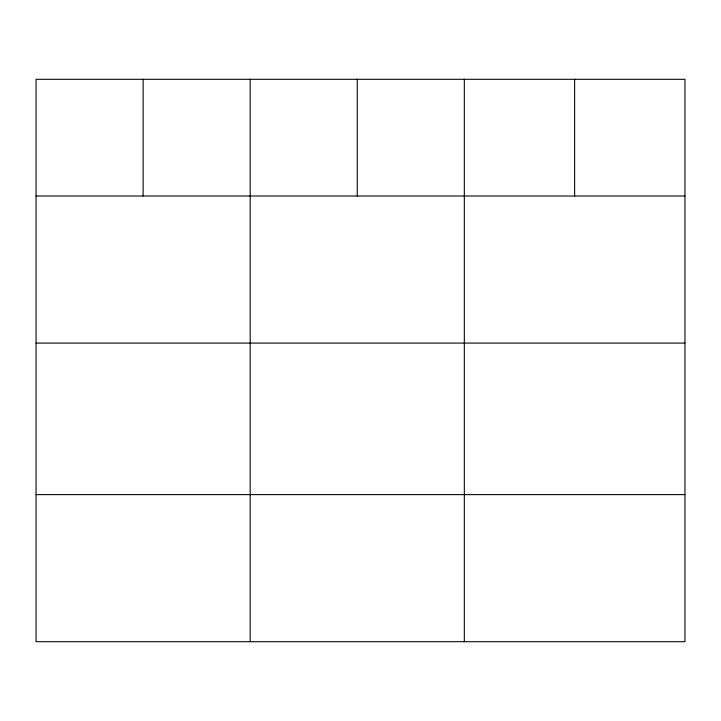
<?xml version="1.0" encoding="UTF-8"?>
<svg xmlns="http://www.w3.org/2000/svg" width="721" height="721" viewBox="0 0 721 721"><rect width="100%" height="100%" fill="white"/><g stroke="black" fill="none" stroke-linecap="round" stroke-linejoin="round"><path stroke-width="1.08" d="M684.95 196.013L684.95 641.699L36.05 641.699L36.05 79.301L684.95 79.301L684.95 196.013L36.05 196.013M36.05 343.088L684.95 343.088M36.05 494.624L684.95 494.624M574.637 79.301L574.637 196.013M464.324 79.301L464.324 641.699M357.255 79.301L357.255 196.013M250.187 79.301L250.187 641.699M143.119 79.301L143.119 196.013"/></g></svg>
